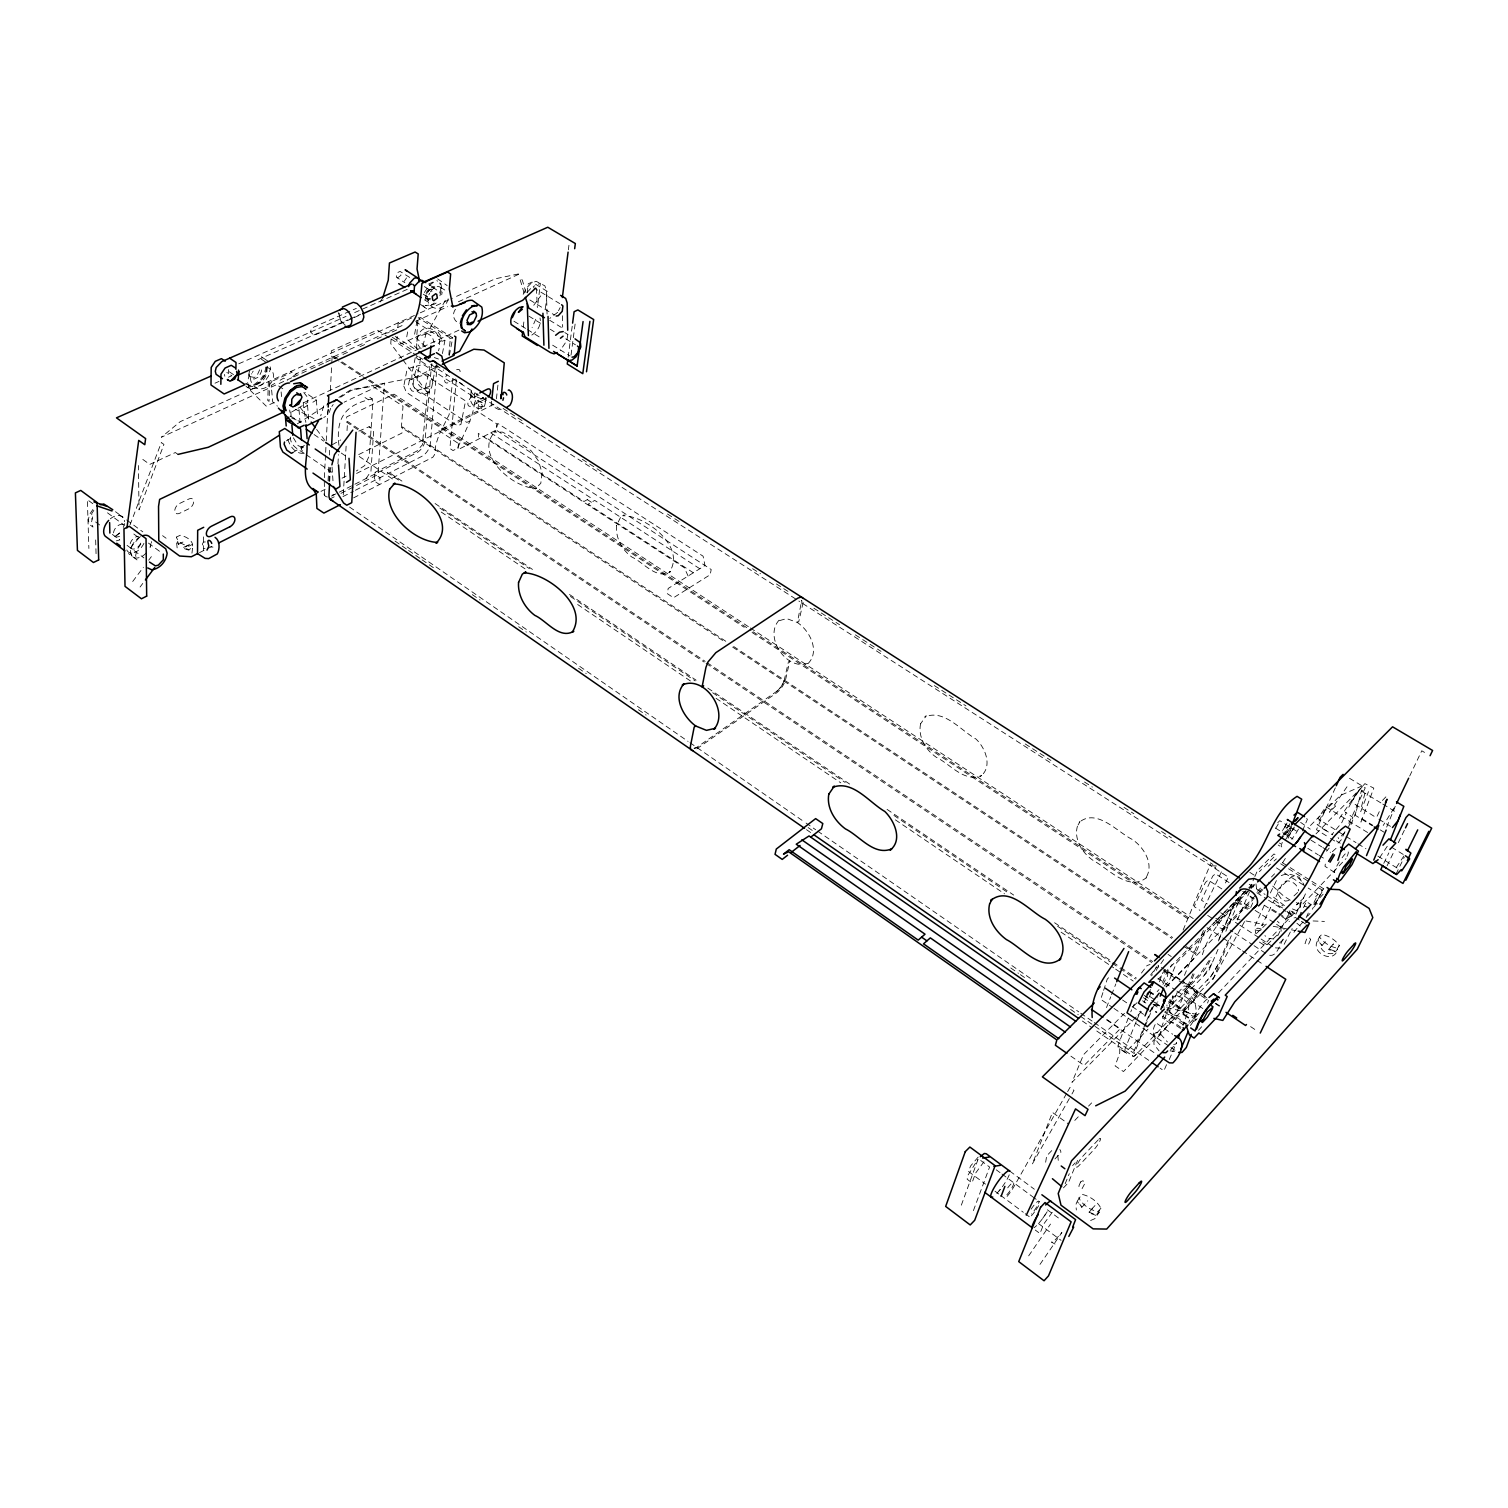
<?xml version="1.0" encoding="UTF-8"?>
<svg xmlns="http://www.w3.org/2000/svg" width="1508" height="1508" viewBox="0 0 1508 1508"><rect width="100%" height="100%" fill="white"/><g stroke="black" fill="none" stroke-linecap="round" stroke-linejoin="round"><path stroke-width="0.75" stroke-dasharray="5 3.75" d="M191.968 553.172L192.515 548.328L188.839 550.175L183.09 548.233L190.442 543.973L183.09 547.63L188.839 549.591L192.515 547.743L192.553 544.331A18.266 11.084 1 0 0 180.131 535.265L176.436 537.074L178.491 544.256L176.436 541.07L177.247 549.044M203.486 550.627L203.618 536.641M228.537 373.72L228.613 369.611M452.739 378.772L449.139 414.662L438.979 434.926L435.85 444.521L434.662 454.511L432.871 457.207L350.667 499.355M803.142 602.484L798.806 621.503L797.355 622.484L786.648 618.6L777.676 621.126L779.108 620.146C763.161 637.488 787.817 672.888 809.457 662.596L808.043 663.595C820.314 651.23 809.739 630.664 797.355 622.484L801.747 600.316M268.367 381.524L267.764 400.506L269.046 401.373L269.649 382.372L292.175 372.156L290.893 371.307M301.977 446.443L301.393 449.61L303.183 451.872M324.54 495.321L324.258 479.714M324.352 477.64L325.539 454.624M325.653 452.325L326.143 443.126M326.256 440.826L327.67 413.23A11.442 6.805 -56 0 1 329.064 407.989M328.103 409.196L327.783 415.511L323.73 417.433M330.365 390.289L331.685 364.71M331.817 362.391L332.175 355.417L340.035 360.582M328.065 480.863L328.933 464.407M329.423 455.001L329.668 450.289M329.064 481.297L329.913 465.199M329.687 481.297L330.422 467.499M337.943 463.917L338.471 454.662M338.98 445.407C335.53 417.961 345.332 404.502 372.363 398.923L369.14 396.793L372.005 398.772L372.815 402.938L369.309 455.736L364.672 465.633L356.359 470.967M343.277 494.831L346.218 444.389M347.029 430.628L347.556 421.467L705.179 661.371M340.921 493.38L377.999 474.53L384.389 383.107L344.088 402.221M391.062 339.47L390.761 343.692L401.693 358.263M397.169 336.491L396.849 341.091L401.109 343.843L428.253 331.289L445.972 299.112M397.848 327.255L398.187 322.655M416.868 334.625L418.055 319.847M1255.957 883.839L1256.937 891.68M436.321 363.164A11.084 6.334 -57.6 0 1 436.981 367.255L430.308 443.71A10.801 6.013 -56.3 0 1 421.825 456.34L355.304 490.307M448.818 354.983L450.364 338.094L418.206 317.736M456.358 379.696L449.893 448.479L453.041 450.553L457.603 448.215C465.199 430.346 478.394 409.78 473.908 389.611M471.156 391.401L470.835 394.606L473.06 398.3L470.779 395.153C468.875 401.147 473.154 407.594 479.186 408.63L484.52 406.029L485.67 401.373L482.73 402.843L477.489 401.166L483.427 397.678L477.546 400.6L482.786 402.297L485.727 400.826L486.066 397.622L483.126 399.092A15.853 8.935 7 0 1 471.156 391.401L474.096 389.931M415.209 357.641C413.607 368.065 407.744 381.675 416.642 390.647C419.846 394.361 426.161 395.416 429.591 391.439L428.31 388.103L423.503 388.668L424.54 388.687C410.044 384.351 421.825 366.727 420.129 355.813M491.646 401.203L491.193 405.595L498.564 409.516L502.183 409.497M496.434 398.809L498.092 383.466M523.276 326.953L524.049 320.148M527.159 292.929L528.196 283.843L532.004 282.09L547.461 291.478L544.991 311.892M537.998 303.297L540.373 283.24L533.191 286.577M568.365 249.857L568.95 245.314M568.158 357.207L572.606 323.108M571.042 355.04L575.415 321.713M1281.178 931.171L1280.311 924.121L1277.389 921.237M289.913 412.231L289.724 410.006M290.535 416.076L300.469 422.165M417.735 356.284L416.302 356.887L417.207 358.678L429.931 367.16L424.992 389.234L426.444 391.514L428.837 392.08M1188.643 1009.851L1188.643 1005.723L1189.058 1006.779L1186.344 1001.802L1181.725 997.523L1175.279 995.11L1172.357 997.146L1172.922 995.808L1167.362 1011.265L1166.721 1010.492M567.8 334.776L566.725 340.846L560.354 350.252M1189.605 1020.049L1188.832 1022.104M407.612 331.911L406.444 338.527L417.754 349.366M417.056 320.657L414.285 336.058L425.558 346.84M416.83 348.706C414.191 316.492 445.746 326.048 438.564 350.761M1057.805 1155.392L1058.446 1162.329M422.862 346.048L425.991 333.758L425.218 334.38L427.669 333.174L426.613 333.098L432.136 336.435L434.21 342.75M435.623 366.482L431.835 386.708L429.591 391.439M442.428 353.569L444.935 340.318L416.547 322.316M449.365 355.417L452.72 337.811L420.6 317.491L417.452 318.452M1361.498 806.61L1365.174 792.322L1361.535 790.117L1355.296 815.319L1372.261 825.743M92.685 516.867L91.422 522.654L92.987 527.084L89.82 524.709L88.256 520.279L89.519 514.511L93.251 508.931M694.114 748.307A10.537 4.222 -55.4 0 0 696.96 747.252L776.865 691.23A10.16 3.94 -56.4 0 0 784.254 680.165L788.401 661.937L789.834 660.956L785.687 679.166A11.762 4.562 -56.4 0 1 776.469 692.945L696.602 748.986A12.196 4.901 -55.4 0 1 692.945 750.55M150.97 543.483L150.084 547.329A13.138 8.143 -50.8 0 0 151.422 541.561M249.536 371.119L248.65 374.738L250.271 378.244L249.555 375.36M249.442 374.059L247.501 381.958L249.103 388.216M259.64 369.818L257.02 375.586L254.532 377.434L250.271 376.68L253.985 379.13L258.961 376.906L261.581 371.119L260.978 368.725M266.049 366.953L264.352 373.796L260.073 380.167L254.343 384.37L248.688 385.294L244.598 382.674M266.954 367.556L265.238 374.399L260.959 380.77L255.248 384.974L249.574 385.916L245.502 383.296M267.651 366.237L265.71 374.041L260.827 381.298L254.305 386.105L247.84 387.179L244.918 385.313M1325.287 864.084L1325.004 866.346L1334.655 872.416A12.29 1.979 -57 0 0 1336.163 871.944M323.768 405.878L320.714 415.812M439.657 293.042L440.883 288.707L440.053 283.372M439.921 295.757L441.769 289.253L440.939 283.919L436.792 280.62L437.678 281.167M329.347 412.438L330.535 408.329M1290.094 912.774L1288.661 914.131L1289.302 918.636L1286.531 918.429L1292.243 915.733L1284.514 909.173M1291.508 826.572L1290.32 830.663L1285.796 827.817L1290.32 825.385M535.755 319.244L532.098 327.519M1282.893 835.526L1290.678 822.482M1282.252 842.35L1281.084 846.045L1282.271 847.59L1278.2 845.027M1305.476 893.848L1294.109 918.033M1102.895 992.622L1100.746 999.333L1112.112 1007.137M1103.63 990.379L1107.23 979.182L1110.717 975.431M1149.398 996.976L1151.678 990.417M1221.423 871.888L1203.441 909.192M1159.445 981.859L1162.498 973.131L1165.627 969.701L1184.647 982.462M1155.147 1024.573C1150.943 1031.66 1154.713 1040.105 1160.293 1045.119M961.331 1205.175L978.296 1158.691L989.587 1167.041L972.358 1213.469M1187.022 1014.262L1182.932 1025.27L1184.817 1023.121M1190.378 1025.497C1200.349 1013.489 1196.711 995.582 1182.347 989.757M448.14 298.791C446.274 308.556 434.059 312.608 428.404 302.75A10.028 5.862 -59 0 1 429.101 294.192L429.686 293.174M130.084 524.784L161.337 442.56L163.957 444.426L139.019 509.93L138.434 465.538M1360.687 811.7L1368.472 791.643M1350.998 824.574L1356.088 811.662M1106.495 1007.589L1110.755 996.826M1111.603 994.677L1115.863 983.913M1291.772 913.867L1293.016 911.398M1128.286 1017.957L1117.899 1046.005L1118.333 1047.947L1127.494 1053.885L1119.728 1048.494L1119.747 1053.018L1115.109 1065.911L1123.498 1071.547L1179.445 1013.301M1130.774 1011.849L1131.622 1009.795M1175.995 1043.97L1176.56 1042.612M1065.157 1183.799L1069.285 1173.695M1145.778 996.958L1147.494 992.811M1136.184 1021.689L1125.722 1047.155A13.44 2.582 -56 0 0 1129.153 1048.607L1148.003 1029.153M1137.07 1019.578L1140.557 1011.095M1144.044 1002.594L1148.399 991.981M1146.759 997.448L1149.247 991.397M1150.415 989.493L1148.059 995.261L1154.581 999.691M1386.681 827.1L1395.56 805.574L1383.194 825.498M1183.12 930.097L1210.453 864.178M1145.76 1022.801L1133.432 1052.49A13.459 2.526 -56 0 0 1136.787 1053.904L1211.15 976.015L1217.559 965.327L1229.755 937.297M1146.645 1020.69L1149.284 1014.319M1150.17 1012.207L1152.809 1005.836M1162.498 982.519L1165.137 976.147A13.892 2.696 -56.3 0 1 1172.018 964.554M1144.327 1028.173L1134.261 1053.545L1080.237 1016.109M1145.194 1026.1L1152.979 1007.344M1090.623 1220.5L1094.865 1218.652L1099.313 1212.074L1096.241 1215.467L1088.682 1212.752L1095.072 1205.457L1088.927 1212.187L1096.486 1214.92L1100.934 1208.304A22.601 17.116 27.7 0 0 1081.839 1194.336L1077.391 1200.934L1081.839 1206.984L1077.164 1201.48L1075.826 1204.666L1076.354 1210.019M1163.856 1014.677L1162.461 1018.032L1169.982 1023.159L1172.828 1016.467L1165.269 1011.321M1177.183 992.471L1169.039 1011.717L1208.888 970.53L1218.389 948.57M1184.44 975.374L1203.441 930.474M1205.344 930.304L1195.316 953.98L1183.554 946.176M1192.979 973.697L1178.295 1008.136L1177.767 1010.002L1181.367 1012.452M1194.11 974.093L1186.683 992.66L1182.14 989.606L1183.233 990.304L1186.099 988.023L1200.764 972.905L1211.094 957.373M1202.385 954.696C1208.681 934.451 1221.423 917.128 1238.087 904.197L1233.45 901.181L1234.43 902.123L1233.318 905.837L1218.502 940.2M1218.464 940.954L1236.126 899.956M1166.551 1064.686L1163.893 1070.812L1160.029 1068.135M1169.265 1059.54L1176.504 1042.782M1225.853 931.303L1241.725 894.64M1249.529 888.834L1253.959 878.636M1254.845 876.6L1257.502 870.493L1273.977 853.943L1275.825 855.13L1259.369 871.681M1237.276 920.031L1249.472 892.02M1244.552 921.558L1214.166 977.165L1181.028 1011.661M1250.716 907.514L1253.355 901.501M1335.334 787.855L1316.465 829.664L1328.265 836.997M1303.515 907.703L1306.324 901.614L1310.904 904.536M382.787 297.604L378.96 304.22M1344.966 831.662L1341.102 840.013L1338.105 843.104L1330.245 838.222M1348.831 823.311L1365.249 787.817L1346.776 776.62M1306.192 917.561L1308.699 912.133M1314.448 906.855L1322.233 890.078L1312.299 883.782M1319.5 936.883L1317.992 940.049L1322.045 945.403L1317.747 940.577C1309.924 952.302 1334.222 964.875 1337.558 949.267L1335.221 951.85L1328.548 949.569L1333.468 943.914L1328.812 949.041L1335.485 951.303L1339.33 945.573A19.924 12.856 25.6 0 0 1321.837 934.338L1319.5 936.883A19.774 12.648 25.5 0 0 1337.012 948.136L1339.33 945.573M1377.143 816.186L1379.99 810.154M1180.557 1028.456L1162.555 1016.204L1164.157 1016.957L1166.08 1014.827L1160.613 1030.002L1160.104 1035.167L1157.032 1036.637L1154.129 1035.902M1409.678 776.073L1421.761 750.777L1426.756 753.736M1153.752 1034.865L1155.637 1032.735L1159.086 1032.32L1167.418 1041.971M1184.006 1010.134L1190.623 999.05L1198.087 992.057M1348.793 807.195L1356.389 793.51L1364.872 783.632L1373.807 788.137L1360.932 822.067L1361.724 818.505L1372.864 825.347M1383.779 863.349L1388.83 852.925M1387.04 865.856L1394.221 851.096M1398.331 842.652L1404.476 830.003M1264.27 905.46L1254.807 926.251L1255.712 933.527M1270.377 892.962L1276.484 880.465M1395.974 874.15L1404.268 857.279M1277.766 935.733L1289.151 912.868M1283.157 939.069C1279.953 944.065 1276.597 959.088 1267.568 954.545M1284.156 944.31L1292.13 928.419M1313.977 902.425L1318.067 894.338L1308.152 888.042M1311.922 881.388L1323.779 888.891L1312.299 909.267M1132.81 1007.118L1134.299 1004.158M1156.41 966.892L1151.622 975.865M1156.259 970.398L1159.464 964.14M523.182 294.343L526.499 287.953L531.25 283.184L536.132 281.299L544.859 285.841L546.386 290.29L547.102 315.342M558.507 310.761L560.165 307.594M1287.003 823.01L1282.271 830.946M1285.005 833.773L1289.51 826.252M1289.811 828.326L1291.414 825.272M1212.884 979.616L1231.301 935.752M1292.582 830.06L1294.184 827.006M1302.384 830.965L1307.361 819.409L1306.267 817.751M1348.548 826.723L1352.865 817.43L1345.456 812.115L1346.097 813.283L1341.818 822.576L1331.998 834.471M1211.848 963.669L1203.742 975.827M252.401 372.476L253.137 371.138M1403.929 855.979L1395.711 868.325M1066.495 1093.639L1013.659 1187.116A14.646 2.884 -55 0 1 1005.063 1198.709M1067.645 1091.603L1069.945 1087.532L1073.979 1090.397L1070.51 1096.542M455.454 309.272C451.156 315.134 454.304 322.674 461.58 324.201M1069.342 1098.578L1032.32 1164.006L1052.452 1112.433L1068.437 1123.912M1387.247 846.29L1379.311 858.127M1282.686 862.689L1286.418 856.732M1162.951 984.29L1167.475 976.147L1168.078 971.944M1339.33 861.86L1338.539 863.066A12.29 1.979 -57 0 0 1334.561 871.605L1334.655 872.416M1141.443 973.056L1147.06 965.535L1150.039 964.479M1150.604 975.016L1156.749 966.986M1282.95 829.871L1287.417 823.179M1287.078 832.454L1291.527 825.762M1287.398 835.017L1292.224 827.779M1293.506 828.589L1285.193 839.994M1042.744 1218.294L1047.381 1211.358A16.324 2.959 -55.2 0 1 1033.96 1227.738M424.351 292.533L428.969 285.653L434.851 281.28L425.199 285.559M527.253 292.269L531.306 287.858M93.835 510.383L91.743 513.493L91.913 519.223M140.753 544.124L136.964 549.779L135.626 555.585L137.096 559.977L128.463 553.549M404.295 281.204L406.519 277.906M1028.663 1255.844L1050.51 1224.062M1339.387 818.335L1356.917 792.85M1040.011 1264.383L1061.896 1232.507L1053.168 1242.045L1051.396 1242.064L1058.182 1245.796M1346.983 786.799L1329.472 812.228L1335.56 806.045L1331.244 803.387L1325.136 809.551L1317.144 824.574L1332.601 834.81M331.854 406.425L333.193 404.521M1283.27 939.71L1277.578 944.649M533.738 305.257L540.788 295.832M132.704 581.485L143.373 567.291M148.708 560.184L151.365 556.64M140.074 587.027L142.751 583.464M1332.375 851.7L1338.557 845.969M1052.264 1212.3L1043.856 1223.874L1039.936 1233.525L1035.261 1230.038M1326.569 851.247L1329.189 848.08M1344.778 832.397L1338.746 838.655L1338.086 837.562M1170.604 1049.907L1173.544 1046.345M1287.7 831.492L1284.213 834.98M1290.471 833.227L1286.984 836.714M1277.71 822.727L1279.783 820.672L1299.331 832.868M983.932 1161.782L975.582 1173.13L972.019 1182.856L967.156 1179.218L967.702 1175.599L977.806 1159.633M301.525 448.291L303.673 446.971M1198.521 1030.322L1201.612 1026.778M1182.555 1012.773L1196.391 997.165L1194.449 990.549L1191.188 987.551L1184.214 985.93L1168.493 1003.254M1157.145 991.661L1159.011 989.587M1100.934 1208.304L1097.862 1211.678A22.431 16.795 27.6 0 1 1078.748 1197.691M1081.613 1207.55L1087.758 1200.839M1322.045 945.403L1326.738 940.295M1063.498 1187.852L1068.531 1182.46L1077.655 1160.217L1072.603 1165.609M1303.025 922.01L1296.786 928.645A6.805 1.093 -56.7 0 0 1292.94 933.923M1307.474 916.204L1310.037 913.471M1313.694 904.216L1323.157 894.187M1054.959 1158.955L1060.03 1153.601A3.808 2.319 45 0 0 1059.879 1149.567M1189.605 1023.253L1200.896 1011.378M1218.634 992.698L1346.022 858.599M420.468 359.187L418.545 359.809M1185.118 1009.87L1202.46 991.793M1051.755 1150.604L1046.665 1155.92L1045.308 1164.421M1074.789 1120.425L1079.389 1115.637M1088.55 1106.099L1091.622 1102.914M1382.421 800.465L1386.644 796.073M1166.853 1009.7L1200.01 975.487A12.893 2.375 -56.4 0 0 1210.076 960.37M1151.433 1008.456L1157.842 1001.896M1149.322 1011.472L1156.542 1004.083L1160.067 1006.477M1136.259 1016.901L1071.962 1082.386L1083.555 1054.658L1124.949 1012.848M1137.918 1015.223L1142.857 1010.19M1165.948 986.684L1256.635 894.338M1258.294 892.661L1263.233 887.628M1315.994 833.886L1363.816 785.197L1340.16 795.527L1308.699 827.289M1166.231 987.061L1193.582 959.201L1196.164 953.113L1184.402 945.327M1249.416 890.191L1217.05 922.934L1217.861 927.005L1223.817 929.418L1253.223 899.447M1259.369 893.188L1263.044 889.437M1238.2 917.92L1236.937 919.201L1243.742 920.54M557.677 312.344L549.76 318.433M1164.195 986.062L1168.851 981.331L1176.636 962.726L1249.058 889.513M1257.389 891.285L1260.518 888.099M1271.47 876.977L1274.599 873.792M1223.817 929.418L1225.043 928.174M1251.056 888.532L1255.957 883.556M1211.772 925.007L1240.556 895.941M1242.158 894.338L1245.344 891.096M1158.05 979.427L1214.336 922.576M1215.995 920.917L1227.587 909.211M1229.246 907.533L1240.82 895.827M1242.479 894.169L1254.072 882.463M1133.62 1006.1L1136.938 1002.745M1250.697 887.854L1255.636 882.859M1284.703 834.659L1291.338 828.024M1225.42 882.972L1228.398 877.128L798.882 601.051M1256.334 933.584L1266.946 923.499M1315.73 896.544L1318.067 894.338M1321.479 891.077L1323.779 888.891M1277.238 934.998L1267.285 944.479L1263.836 944.969L1257.22 940.653M1293.977 895.903L1298.954 891.247M1268.134 866.289L1270.509 864.159M1274.015 861.011L1276.39 858.9M302.354 447.329L298.132 445.671L293.155 437.414M1136.787 1053.904L1133.809 1056.354L1132.565 1055.845L1093.979 1029.078M978.164 1157.107L970.53 1166.061L968.551 1171.527L985.553 1184.176M366.142 478.507L370.949 471.325L373.626 431.684L371.647 428.442M531.815 335.059C537.395 331.553 541.617 324.691 540.015 317.981M332.25 444.747L340.676 439.959M139.151 537.734L131.893 546.009L130.555 551.815L132.044 556.207M434.229 302.976L430.836 305.54L425.086 305.653L429.95 304.974M292.778 376.548L297.114 373.324M1275.749 828.25L1280.122 820.88M290.12 416.51L291.119 415.812L290.554 409.252M297.264 423.861L327.029 404.917M338.923 397.358L350.817 389.78L414.926 377.396L438.074 366.331M340.601 397.245L351.571 390.27L372.551 386.199L403.013 406.255L401.392 427.386L724.839 641.918M292.872 452.57L304.428 445.444M286.426 440.864L292.232 437.301M296.058 409.46L288.631 413.776M298.019 408.272L307.802 402.353L307.406 397.113L303.165 391.778M303.975 407.612L307.557 405.445L303.711 402.843M312.853 402.24L316.397 400.091L304.861 392.344M1175.58 1044.083L1173.676 1044.441M274.814 383.39L271.214 385.501L272.722 401.882L277.415 406.142M280.111 380.242L283.674 378.131L287.519 380.713M1261.178 929.852L1258.407 930.832L1254.769 929.833L1257.861 928.117L1261.499 929.135L1262.234 924.536L1261.894 925.441L1270.697 907.514L1269.755 907.628L1277.201 912.415M342.957 496.603L353.249 491.344M331.496 496.094L416.604 452.871A10.782 6.032 -56.3 0 0 425.086 440.242L431.608 363.805L436.981 367.255M329.743 499.073L334.738 496.528L331.647 496.943M342.052 478.168L346.143 476.113M199.508 552.625L214.306 545.161M320.997 491.382L325.181 489.271M356.567 473.455L495.962 403.183M192.553 544.331L188.858 546.179A18.096 10.933 1.4 0 1 176.436 537.074M486.198 398.546L471.42 405.935A5.655 3.11 -57.5 0 1 467.876 403.277A5.655 3.11 -57.5 0 1 472.343 396.623L477.904 393.871M178.491 544.256L185.842 540.599M473.116 397.754L478.997 394.832M429.177 392.174L427.631 392.909L422.315 444.898L416.755 451.156L374.87 472.4L377.999 474.53M358.81 431.099L369.102 426.745L373.192 429.46M438.168 343.654L441.373 340.224L441.279 337.019L437.848 331.685L435.435 330.987L419.771 335.945L417.716 336.963L416.698 342.636L420.129 347.99L422.56 348.687M455.755 378.998L448.253 382.655A5.598 3.167 -57.7 0 1 444.709 381.072A5.598 3.167 -57.7 0 1 447.047 374.945M303.862 402.598L458.922 330.12M274.305 402.447L266.237 406.161L245.993 386.123M484.125 406.199L480.298 406.802L477.376 404.917L475.171 400.431M291.666 377.811L161.299 437.263L180.225 421.656L418.112 313.777M293.815 376.849L308.763 370.026M310.912 369.045L323.73 363.202M325.86 362.222L340.827 355.398M342.957 354.437L349.366 351.515M360.054 346.633L366.463 343.711M377.151 338.848L381.43 336.887M392.118 332.024L398.527 329.102M415.624 321.298L447.669 306.689M458.357 301.807L520.335 273.551L495.284 278.791L454.549 297.264M411.703 317.905L399.45 323.466L402.485 325.389L295.248 374.21M420.261 312.816L452.419 298.226M215.003 383.183L218.999 381.411M228.424 377.207L231.836 375.699L226.803 372.476M238.792 363.786L346.067 316.378M354.663 312.59L408.31 288.876M257.887 359.771L347.783 319.903M349.931 318.942L360.619 314.211M352.231 318.433L314.003 335.398L310.459 331.854L311.628 328.084L356.322 308.386M354.361 317.491L360.732 314.663M1280.386 948.174L1274.58 947.797M470.176 421.09L466.726 422.353L414.549 388.008L413.192 382.919L416.51 366.105L423.333 364.446L474.869 397.622M441.769 341.336L444.935 340.318M449.591 338.81L452.72 337.811M1281.253 875.639C1290.301 871.266 1301.234 877.505 1304.59 886.384M1216.447 865.988L1211.433 865.762L1215.976 868.683L1215.014 867.119M332.156 495.114L334.437 494.605M1332.94 953.339C1327.266 955.073 1320.933 950.624 1319.877 944.932M1314.222 904.423L1317.558 903.82M303.334 453.305C294.512 454.078 288.405 444.106 287.104 436.377M1289.02 900.54L1285.495 901.087L1281.725 899.711L1277.333 893.056L1277.86 889.569L1291.847 876.506L1295.372 875.922L1299.123 877.26L1303.496 883.876M385.275 333.193L389.196 332.608M430.496 298.32L428.385 298.603L430.27 299.79M397.358 277.981L400.958 275.342L400.317 271.572M1179.181 1016.298L1172.206 1014.601L1167.022 1008.06L1166.947 1004.969M1273.751 939.013L1269.133 938.447L1264.873 935.676M1313.072 920.954L1324.458 921.407M205.371 541.956C201.469 540.806 201.224 549.308 205.05 548.724M210.781 546.895L212.986 547.121M1174.506 1051.51L1170.133 1050.831M1246.004 920.973L1264.138 924.498M1273.223 926.27L1289.095 929.362M1291.357 929.795L1295.881 930.681M1153.337 1004.573L1164.534 1007.137M1166.777 1007.646L1198.163 1014.809M434.342 357.566L438.451 359.017M1247.606 909.23L1243.572 907.628L1238.577 902.877L1236.824 898.975M1296.258 902.632L1310.282 908.438M1292.469 908.928L1302.535 913.094M314.079 418.602L295.625 409.347M291.609 417.904L301.355 422.24M1184.854 1023.121L1186.325 1023.819L1166.626 1010.417M119.189 515.378L123.072 517.301L114.514 510.986M1290.226 900.163L1283.308 895.733L1268.492 882.199M1186.004 1011.51L1196.089 1016.543M1284.42 905.592L1270.867 895.092M1184.383 1023.235L1169.077 1014.262M1266.965 944.687L1260.16 940.257M462.541 384.314L459.224 382.353L462.466 384.427M533.38 287.576L559.713 303.579M1380.876 802.897L1359.537 789.928L1351.488 802.03L1376.974 818.09M1382.817 804.084L1396.389 812.341M529.874 299.979L554.265 314.908M1378.915 819.259L1390.508 826.365M549.685 320.262L561.315 327.387M1380.272 829.89L1383.986 832.171M564.803 332.571L568.007 334.531M528.893 316.133L540.543 323.296M550.25 329.272L554.133 331.666M565.783 338.848L575.49 344.823M1367.605 832.51L1325.796 806.761L1317.898 818.618L1336.163 830.324M1391.507 847.213L1403.458 854.565M1322.158 828.363L1326.757 831.191M513.908 321.204L525.519 328.405M527.461 329.592L541.014 337.999M552.644 345.181L570.062 355.982M1338.143 831.549L1344.099 835.244M1346.097 836.469L1356.012 842.614M1358.011 843.839L1365.946 848.759M1377.86 856.129L1397.709 868.419M437.622 278.848L447.16 285.596M1336.371 840.861L1340.216 843.255M440.543 287.368L447.009 291.402M1300.612 822.369L1310.245 829.155M429.214 284.767L434.398 287.99L428.819 290.478L426.557 293.834L425.539 297.472L426.029 300.45L427.876 301.958L424.427 299.79M409.742 277.453L400.091 271.44L397.509 272.552L396.265 277.133L404.879 282.693M424.37 286.595L431.967 291.346M1311.055 840.201L1321.705 846.855M1322.761 847.515L1330.584 852.397M423.277 294.211L429.855 298.339M1275.41 828.024L1292.959 839.032M1307.794 848.325L1318.312 854.904M1319.142 855.432L1326.116 859.786M427.857 299.734L428.743 300.281L426.123 298.32L425.671 295.511L426.632 292.062L428.743 288.914L434.002 286.577L434.888 287.123L429.629 289.461L427.518 292.627L427.009 298.867M1279.406 843.01L1280.707 843.839M1282.309 862.651L1288.228 866.403M1290.207 867.647L1309.962 880.144M1280.688 863.764L1286.588 867.515M1288.567 868.759L1310.32 882.538M1276.465 867.929L1282.403 871.699M1284.382 872.962L1306.173 886.779M1249.887 872.416L1255.73 876.167M395.153 336.416L416.943 350.403M1249.208 884.272L1265.061 894.451M1267.04 895.714L1282.893 905.893M1290.829 910.983L1296.767 914.791M1282.629 907.986L1273.129 902.576L1282.026 884.423L1286.135 880.955C1292.092 880.22 1297.822 885.083 1298.671 890.908M392.25 337.264L412.042 349.988M435.812 365.238L443.729 370.327M503.125 408.479L522.918 421.184M582.333 459.337L602.126 472.042M667.46 514.002L681.333 522.899M752.605 568.686L760.522 573.756M776.375 583.935L790.23 592.832M813.868 608.233L839.541 624.708M855.356 634.868L881.03 651.362M934.357 685.612L965.968 705.895M1025.233 743.953L1050.906 760.447M1084.497 782.011L1092.395 787.082M1123.988 807.383L1133.865 813.736M1161.518 831.492L1171.396 837.826M1203.007 858.127L1212.884 864.48M1256.861 892.717L1266.532 898.919M1268.473 900.163L1285.872 911.341M1287.794 912.585L1299.406 920.031M1301.329 921.275L1307.134 924.988M389.139 337.698L377.264 330.063L331.345 350.836L331.081 355.907L338.961 361.072M391.119 338.961L416.849 355.511M418.828 356.774L422.787 359.319M430.704 364.408L796.903 599.769M1279.067 913.622L1286.531 918.429M1229.058 882.557L1215.41 873.773L1212.715 876.129L1201.461 900.201L1207.229 903.952M1242.705 891.341L1254.392 898.881M1264.138 905.158L1279.726 915.186M1281.687 916.449L1289.472 921.463M1221.857 888.928L1208.153 880.069L1205.439 882.444L1194.185 906.591L1199.972 910.38M1237.503 899.032L1253.148 909.135M1255.108 910.398L1274.675 923.047M1276.616 924.31L1284.119 929.55M490.76 432.834L590.627 497.753L584.011 501.485L484.03 436.302M699.806 568.742L594.717 500.411L588.101 504.162L693.341 572.776M587.328 499.619L591.419 502.296M1220.707 912.717L1238.011 924.008M1239.934 925.252L1259.18 937.788M1261.103 939.032L1272.658 946.553M1215.825 918.259L1220.5 921.313M1207.701 915.413L1213.488 919.201M1215.429 920.464L1232.809 931.831M1234.732 933.094L1252.111 944.442M1254.034 945.704L1265.627 953.282M748.345 626.649L394.003 394.154L346.746 416.868L346.444 422.014L704.142 662.087M750.324 627.95L1193.243 918.579M1207.022 927.627L1220.801 936.656M1222.781 937.957L1240.481 949.588M1242.46 950.869L1264.119 965.082M342.014 361.882L361.675 374.795M369.535 379.959L751.097 630.495M753.058 631.777L1189.68 918.485L1188.794 919.371L752.077 632.474M340.921 362.372L366.501 379.168M368.461 380.468L744.198 627.309M365.011 397.547L368.235 399.677M725.8 641.277L402.41 426.877L401.939 433.06L357.377 455.228L394.417 480.317M733.642 646.48L1172.64 937.524M732.681 647.12L1171.791 938.372M1168.04 954.394L1171.245 956.524M265.615 362.052L260.677 358.753M369.102 426.745L370.648 427.763M268.971 361.863L261.525 356.868L264.371 358.772M1186.551 983.725L1205.571 996.486M1215.863 1003.31L1219.727 1005.911M1250.603 1026.609L1256.39 1030.492M266.426 367.047C285.201 373.796 261.77 401.053 251.553 382.485A10.707 6.729 -55.6 0 1 251.779 373.588M707.12 662.691L1152.678 961.576M1161.386 967.439L1180.029 979.936M1181.989 981.256L1206.607 997.768M1215.203 1003.536L1219.124 1006.156M706.102 663.407L1151.754 962.519M1163.479 970.398L1177.164 979.578M1179.124 980.879L1208.436 1000.558M278.66 385.973L284.447 389.875M1157.861 978.24L1175.015 989.795M1176.919 991.076L1207.399 1011.623M401.939 481.109L388.291 471.891L387.254 472.419L398.941 480.336M435.058 503.521L532.475 569.44M569.477 594.491L696.112 680.183M707.799 688.082L850.022 784.33M887.043 809.381L1013.678 895.073M1054.582 922.745L1111.094 960.973M1113.036 962.293L1118.879 966.251M1120.821 967.57L1136.41 978.126M1169.529 1000.52L1196.805 1018.993M439.865 508.045L529.496 568.723M570.42 596.433L695.131 680.862M712.681 692.737L845.177 782.445M893.905 815.413L1008.871 893.264M1057.579 926.232L1110.208 961.859M1112.15 963.178L1117.994 967.137M1119.935 968.456L1135.524 979.012M1168.662 1001.425L1180.349 1009.342M1192.036 1017.259L1195.938 1019.898M1150.076 991.699L1153.413 993.96M1149.435 991.585L1157.654 997.146M441.203 512.041L525.029 568.836M577.658 604.519L690.702 681.145M716.055 698.317L840.804 782.859M895.394 819.862L1004.535 893.829M1061.066 932.151L1113.696 967.816M1115.656 969.135L1121.5 973.112M1123.441 974.432L1133.205 981.029M1148.794 991.604L1152.696 994.243M229.386 371.835L235.757 376.133M1144.214 995.374L1149.718 999.125M1151.546 1000.37L1158.898 1005.346M250.837 389.328L247.746 387.236L250.667 389.102L257.133 388.027L263.655 383.202L268.537 375.944L270.479 368.141L269.48 363.956M1143.422 997.674L1151.132 1002.895M1153.055 1004.215L1162.668 1010.756M1164.591 1012.056L1183.837 1025.138M314.041 434.53L323.749 441.128M341.242 453.022L347.066 456.981M1142.593 1000.784L1145.873 1003.027M1122.555 1000.011L1130.284 1005.27M1132.206 1006.59L1145.703 1015.827M1157.277 1023.725L1172.696 1034.262M1113.997 1008.437L1168.945 1046.156M1170.849 1047.457L1176.523 1051.359M304.239 453.324C298.188 449.478 289.423 445.294 290.61 436.604M306.162 454.643L334.946 474.417M1107.004 1019.596L1120.255 1028.72L1084.12 1065.44L1068.795 1054.676M1106.608 1019.898L1155.976 1053.96M349.573 507.065L688.063 741.389M690.004 742.728L804.122 821.747M806.064 823.085L815.734 829.777M817.656 831.115L1078.785 1011.887M1080.727 1013.225L1092.339 1021.255M1094.261 1022.594L1150.359 1061.425M395.058 541.108L406.651 549.138M408.574 550.477L420.166 558.507M422.089 559.845L433.682 567.875M472.306 594.642L480.034 599.995M518.658 626.744L526.386 632.097M578.525 668.232L586.254 673.586M638.393 709.721L646.121 715.075M808.137 827.572L813.924 831.568M1010.756 967.966L1018.484 973.32M1020.407 974.658L1026.194 978.673M1070.586 1009.418L1078.295 1014.771M806.478 829.645L812.265 833.66M1082.405 1021.048L1092.056 1027.74M178.001 454.398L175.362 452.532L149.763 464.407L140.225 457.565M162.581 535.66L166.087 538.243M126.653 519.94L142.808 531.853M1009.889 1171.188L1034.356 1189.228M107.502 512.833L124.24 525.199M148.425 543.069L161.45 552.701M996.26 1169.831L1000.049 1172.621M1001.934 1174.016L1031.736 1196.051M1032.169 1196.372L1039.709 1201.951M92.836 503.71L87.351 499.657L88.878 548.478M133.816 534.02L139.433 538.186M1047.344 1209.774L1058.993 1218.389M95.626 521.975L101.206 526.122M112.365 534.416L119.811 539.977M127.068 545.368L143.939 557.922M994.997 1191.188L998.767 1194.016M1000.652 1195.41L1023.31 1212.281M1025.214 1213.676L1030.869 1217.899M1038.428 1223.516L1061.085 1240.368M1180.255 1008.4L1168.606 998.466M420.487 304.371L427.028 309.159L423.258 306.105L422.598 302.052M436.811 290.064L433.475 287.689L435.284 291.214M1296.88 923.216L1300.292 926.063M1155.957 1002.745L1159.237 1005.61M1180.915 1027.287L1174.053 1022.612L1170.905 1022.631L1169.134 1024.366L1153.922 1041.519L1153.997 1044.497L1159.086 1050.906M1250.17 896.581L1252.375 898.674M403.051 360.092L427.65 392.891M300.262 407.462L309.819 420.28M316.623 429.422L324.823 440.411M341.43 322.655L338.207 312.552M688.1 576.037L684.349 567.781L478.281 433.38L478.583 439.092M1289.227 910.87L1291.338 916.525M303.202 402.73L305.841 422.353M1160.293 1032.961L1160.651 1034.017M525.972 292.514L522.296 279.96L519.789 278.452L524.124 293.155M1300.631 907.269L1300.424 900.841L1296.56 904.894L1302.686 898.975A3.318 2.375 41.2 0 0 1302.761 895.205M224.372 374.418L224.843 376.189M281.129 391.929L281.544 396.604M298.999 409.497L300.054 422.598M307.557 405.445L308.65 419.469M316.397 400.091L317.604 416.434M332.043 467.046L333.079 482.145M536.414 288.386L537.357 307.557M95.664 539.939L96.06 553.888M562.427 315.738L562.673 327.142M1217.559 965.327A12.912 2.337 -56.4 0 1 1207.474 980.464M801.634 600.448A9.387 3.732 -57.2 0 1 801.691 603.464M784.254 680.165A10.801 4.185 -56.4 0 1 776.865 691.23M696.96 747.252A11.197 4.486 -55.4 0 1 694.208 748.156M1250.641 885.196A13.327 2.488 -56.8 0 1 1251.546 886.157M1160.896 963.687A13.874 2.752 -56.3 0 1 1163.987 959.182M327.424 497.018A11.159 6.447 -54.7 0 1 323.654 491.438M456.622 369.724A5.58 3.129 -57.8 0 1 460.147 372.457M1007.721 1187.852A9.086 1.791 -55 0 1 1013.753 1183.554A9.086 1.791 -55 0 1 1006.326 1195.392M1038.692 1205.646A14.741 2.733 -55.1 0 1 1035.619 1210.396M1034.526 1211.923A14.741 2.733 -55.1 0 1 1030.077 1217.314M1031.133 1209.19A9.123 1.697 -55.1 0 1 1038.955 1201.556A9.123 1.697 -55.1 0 1 1031.397 1214.015M1009.229 1174.826A16.173 3.261 -55 0 1 1001.614 1187.757L996.694 1193.657A16.173 3.261 -55 0 0 1000.388 1189.378M1249.321 908.419A11.48 8.124 42.6 0 1 1237.578 897.26M430.402 291.911A10.028 5.862 -59 0 1 439.167 286.671A10.028 5.862 -59 0 1 441.693 294.776M436.132 303.051A10.028 5.862 -59 0 1 429.384 303.994M266.03 367.198A10.707 6.729 -55.6 0 1 263.58 379.62A10.707 6.729 -55.6 0 1 252.816 383.729M119.566 539.807A11.819 7.446 -50.6 0 1 116.323 540.825M119.509 536.32A7.333 4.618 -50.6 0 1 113.628 534.379A7.333 4.618 -50.6 0 1 117.266 526.198A7.333 4.618 -50.6 0 1 124.391 525.312M143.92 543.351A11.875 7.389 -50.8 0 1 133.383 552.814A11.875 7.389 -50.8 0 1 126.257 547.366M140.81 543.106A7.351 4.581 -50.8 0 1 132.855 549.101A7.351 4.581 -50.8 0 1 130.612 542.333A7.351 4.581 -50.8 0 1 138.585 536.339M146.333 552.908A13.138 8.143 -50.8 0 1 130.951 554.228A13.138 8.143 -50.8 0 1 140.904 536.433M110.329 518.846A13.044 8.256 -50.6 0 1 124.561 521.73M124.429 523.559A13.044 8.256 -50.6 0 1 123.26 527.48M345.106 324.936A9.293 5.391 64.5 0 1 339.243 313.23M1298.426 829.136A12.177 2.243 -57.1 0 1 1291.715 839.202M1288.115 838.26A12.177 2.243 -57.1 0 1 1290.773 833.189L1292.488 830.493A12.177 2.243 -57.1 0 1 1294.279 827.949M1158.031 965.195A13.195 2.639 -56.2 0 1 1158.163 967.382M1342.082 857.769A12.29 1.979 -57 0 1 1347.7 851.85A12.29 1.979 -57 0 1 1347.059 856.299M1208.304 1001.029A13.346 2.356 -56.3 0 1 1207.531 1003.046M1197.126 1018.711A13.346 2.356 -56.3 0 1 1193.525 1021.142L1193.243 1020.464A13.346 2.356 -56.3 0 1 1197.032 1011.736L1198.879 1008.814A13.346 2.356 -56.3 0 1 1207.531 998.975M542.107 473.06L540.806 483.257L535.095 489.026L536.603 488.196C514.379 489.44 472.607 453.983 495.453 431.345L493.908 432.136L502.371 432.099L507.027 434.379L531.193 450.779L538.582 461.146L542.107 473.06M403.786 386.086L406.387 392.344L457.452 425.727L460.92 424.464L465.557 400.902L412.683 367.066L407.085 369.215L403.786 386.086M616.602 525.406C615.339 537.772 622.05 550.062 632.003 557.131C643.52 562.201 656.564 580.373 670.57 571.607L669.1 572.512C687.101 546.914 645.047 515.152 622.747 515.793L624.237 514.925L620.636 517.131L616.602 525.406M374.757 474.134L374.286 480.995L379.526 484.558L380.016 477.697L374.757 474.134M458.507 443.541L457.904 449.742L496.132 430.063L497.734 423.409L703.086 556.188L704.99 565.519L668.195 588.44L667.271 593.624L673.51 597.752L710.211 574.699L711.192 569.534L496.132 430.063L496.811 423.899L477.225 411.232L438.809 430.572L458.507 443.541M478.583 404.483C475.699 418.64 488.121 401.976 478.583 404.483M920.596 723.802C917.769 736.884 925.78 749.985 936.279 757.28C950.097 763.877 964.46 783.086 981.67 775.451L980.313 776.563C992.98 767.006 985.591 748.006 975.94 738.995C960.653 730.419 944.234 708.911 924.856 716.865L926.251 715.791L920.596 723.802M1077.428 826.158C1073.677 839.579 1082.461 853.113 1093.206 860.503C1108.06 868.156 1128.493 892.246 1146.514 877.581L1145.213 878.806C1155.053 865.309 1144.214 847.251 1132.056 839.334C1117.221 831.964 1096.354 807.383 1078.672 822.765L1080.011 821.596L1077.428 826.158M1310.659 939.578L1308.454 944.46L1305.023 943.669L1306.946 937.995L1309.623 938.089L1310.659 939.578M1080.576 1181.97L1078.785 1186.287L1082.065 1188.662L1085.081 1183.026L1082.951 1180.67L1080.576 1181.97M409.422 379.997L408.423 385.539L411.816 390.836L414.21 391.571L429.705 386.293L432.834 382.975L431.476 376.736L426.971 373.833L409.422 379.997M1098.088 1139.991L1082.914 1156.108A7.728 1.395 -55.4 0 0 1076.882 1165.175A7.728 1.395 -55.4 0 0 1079.049 1165.514L1094.186 1149.379A7.653 1.376 -55.5 0 0 1100.143 1140.406A7.653 1.376 -55.5 0 0 1098.088 1139.991M119.528 533.021L114.363 536.886A13.044 8.256 -50.6 0 0 119.528 533.021M188.839 508.799L179.641 513.286A6.239 3.864 -52.1 0 1 174.758 510.741A6.239 3.864 -52.1 0 1 179.659 503.446L188.896 498.997A6.202 3.827 -52.3 0 1 193.721 501.542A6.202 3.827 -52.3 0 1 188.839 508.799"/><path stroke-width="1.5" d="M220.847 384.295L220.997 374.097L225.107 368.009L231.252 365.294L235.097 367.782M235.889 369.309L236.021 362.467L229.631 358.169M238.302 380.355L238.528 370.101M328.216 407.103L328.763 396.585L327.462 395.718L434.247 345.634M329.573 483.597L328.951 495.095A11.178 6.428 -54.7 0 0 332.702 500.675M331.534 446.802L333.117 416.905A11.461 6.786 -56 0 1 342.184 403.39L336.718 399.752L327.481 404.125M331.892 464.898L334.437 454.681L352.778 430.119M356.058 432.325L351.741 502.673L346.783 505.218L343.579 502.993L333.381 486.462M1236.089 895.205L1236.39 891.605M429.987 357.528L430.968 345.973M491.891 399.017L493.531 383.654L498.337 381.279M501.165 398.395L504.256 362.844L484.011 350.063L473.832 349.234L442.278 364.333M522.748 331.496L522.22 336.02L537.413 345.464M562.352 297.528L568.082 252.138M574.661 248.707L575.34 243.542L547.781 227.237L423.314 282.241M567.856 359.469L567.272 364.012L582.785 373.664L589.911 321.355M572.606 323.108L574.096 311.741L577.866 309.932L593.662 319.526L586.499 371.76M126.955 527.857L138.717 440.393L144.787 444.709L145.616 438.583L116.474 417.848L210.894 376.114M558.375 354.399L577.13 366.01L583.068 321.581M305.54 426.274L321.713 418.413M284.503 442.033L284.107 444.163L286.784 450.138L291.346 453.286L292.872 452.57M1073.715 1227.078L1068.833 1236.409M502.899 400.299L503.54 397.829M1163.422 1001.369L1163.95 999.389L1165.345 1000.332L1161.047 1008.626M408.668 286.577L409.611 283.184L414.342 278.132L416.887 277.811L422.07 281.053M238.151 374.851L239.075 371.477M460.449 322.467L461.731 318.075M1292.092 824.518L1301.706 799.202L1297.087 796.356C1271.282 812.85 1268.435 845.404 1248.718 866.855L1154.468 960.898M1196.655 1028.908C1200.236 1017.429 1207.437 1006.741 1216.579 998.956L1217.974 999.861L1216.579 998.918M512.268 317.698L514.907 312.156M1202.687 1020.69L1207.342 1011.906L1211.98 1008.023M382.787 297.604L388.253 280.168L389.441 263.014L415.096 252.024L418.206 253.928L417.037 268.952L419.431 280.356M1092.226 1017.504C1089.718 990.228 1110.472 969.776 1123.95 948.457M1337.841 860.352L1343.157 844.178L1350.15 829.098L1345.456 826.196C1320.556 843.764 1316.164 875.582 1296.729 897.486L1204.157 994.206M1184.006 1010.134L1183.328 1014.224L1188.417 1017.674M1178.106 1038.296L1179.501 1034.526M1188.059 1031.717L1180.915 1049.04M1191.263 1034.337L1186.306 1047.495L1182.027 1052.452L1178.577 1052.433M1001.086 1196.372L1004.894 1186.4M1116.712 981.746L1128.644 951.623M1026.326 1215.165L1075.543 1108.889L1085.044 1115.656L1088.022 1109.36L1042.405 1076.882L1283.044 836.318M1366.512 855.601L1378.783 825.573M1151.999 985.666L1153.582 981.821L1163.441 988.475L1165.872 993.772L1165.571 998.541L1256.975 904.875M1145.006 1015.902L1149.134 1005.911L1159.237 993.169M1373.75 860.088L1386.154 830.097M1160.236 996.147L1163.441 988.475M1390.338 840.144L1403.854 806.346L1396.483 801.898M1161.82 1007.664L1166.023 997.617L1160.726 994.036M1336.276 785.762L1340.046 777.393L1343.081 774.377M1298.84 917.882L1300.707 913.81M1260.254 1033.074L1285.759 979.295L1266.079 966.383M1385.437 802.52L1386.983 799.259L1378.274 824.65L1355.692 848.42M1396.578 803.481L1408.66 778.185M1430.074 755.715L1432.6 750.475L1392.563 726.818L1294.656 824.706M1382.779 865.441L1380.763 869.607L1402.968 883.424L1428.792 831.342M1393.882 842.501L1406.003 817.487L1408.943 814.339L1431.695 828.156L1405.871 880.201M1405.494 827.892L1407.548 823.67M1407.379 850.946L1417.727 829.871M1137.202 993.414L1137.956 991.944M1072.622 1227.229L1075.6 1219.633L1041.877 1194.77M1296.183 842.878L1304.778 831.266L1313.016 836.846M318.49 420.789L309.159 437.433L307.029 445.708C307.745 460.901 298.226 485.293 318.169 492.174L312.835 488.479L316.303 494.643L316.906 508.441L323.881 513.097L340.356 504.652M472.004 328.97L459.676 351.232L452.852 354.493M1407.341 860.54L1410.885 853.094L1405.965 849.287L1406.436 850.361M1337.106 879.089L1319.877 904.272M1299.274 838.863L1300.518 836.978M462.353 315.869L466.443 309.8M235.568 375.831L231.403 380.223M300.111 400.148L294.833 405.803M522.616 306.689L518.394 312.344L522.352 309.272M145.409 579.92L154.758 567.46M1401.328 869.588L1396.615 874.565L1375.239 861.294M1389.886 849.456L1395.842 843.066L1388.925 838.825L1382.968 845.196M1164.704 1057.033L1130.83 1097.994L1071.547 1160.821L1058.22 1193.488L1060.991 1205.194L1093.13 1228.869L1106.684 1229.077L1357.257 949.248L1372.808 917.561L1369.113 908.4L1339.424 889.663L1330.207 889.268M1295.334 820.88L1298.03 817.675L1291.866 823.839M1246.475 1024.516L1245.57 1025.497L1226.023 1012.377M1097.824 989.286L1100.18 986.779M1305.947 922.331L1320.405 906.911L1328.906 888.683L1327.021 887.477M1310.904 904.536L1225.231 995.186L1227.192 996.505L1218.954 1015.016L1200.82 1034.337L1198.86 1032.999L1194.091 1038.088L1189.36 1034.865L1185.91 1024.705M1187.984 1024.95L1125.1 1091.151L1095.694 1105.816M1340.574 851.681L1348.736 844.084L1358.406 851.096L1352.035 864.612L1341.196 879.466L1337.577 882.406L1333.411 879.786M1164.402 1009.097L1147.286 1026.703L1127.004 1012.792L1133.978 995.582L1139.03 988.004L1144.101 982.914L1150.906 987.382M1258.558 905.912L1267.342 896.902L1267.832 891.492L1265.193 885.611L1260.179 880.861L1254.109 878.504L1248.643 879.202L1239.783 888.08M1378.142 859.692L1372.921 863.556L1355.598 852.812M1264.27 888.193L1305.117 846.554M1257.597 881.897L1298.576 840.446M1240.877 889.607L1148.813 982.255L1153.582 981.821L1144.12 991.887L1138.427 1003.046L1148.285 1009.757M1057.768 1039.031L1094.28 1002.952M1167.663 1050.963L1165.872 1052.659L1162.743 1052.641M535.698 288.103L522.635 300.337L478.036 321.185M206.992 550.137L208.839 546.198L208.066 542.861A3.073 1.583 61.2 0 1 209.047 540.354A3.073 1.583 61.2 0 1 211.742 543.427M1307.134 924.988L1234.75 1001.859L1222.818 1020.426L1213.865 1018.39M1401.686 870.889L1409.697 858.844L1405.437 855.79M1203.139 1019.766L1200.311 1021.048L1202.479 1022.443L1207.324 1017.297L1212.168 1009.229L1212.941 1006.722L1211.527 1005.779M1211.282 1001.218L1213.883 999.069M1209.001 997.467L1213.469 993.791L1215.071 994.865M1343.27 871.379L1341.611 872.736L1342.931 873.566L1349.603 865.347L1352.544 859.126L1351.206 858.297M1351.338 859.73L1345.777 866.553L1343.722 872.284M1392.45 827.553L1397.973 820.71L1400.272 814.697M980.294 1156.693L984.309 1153.488L986.27 1153.771L1009.889 1171.188A16.173 3.261 -55 0 0 996.618 1183.648A16.173 3.261 -55 0 0 992.716 1196.975M1356.276 851.586L1343.515 867.251L1339.67 874.32L1337.954 879.107L1338.802 880.37M1330.018 862.237L1334.486 854.829M555.623 335.285L559.581 332.175L563.2 331.572M560.429 338.244L563.068 336.171M1333.072 853.943L1328.605 861.351M1075.751 1021.255L809.042 835.96L796.243 844.216L925.026 934.187L918.202 940.125L789.193 849.701L783.5 854.112L788.703 851.794L1056.844 1039.917L1055.393 1045.251L1066.891 1053.319M787.572 855.225L782.218 859.409L775.037 854.339L776.3 849.042L815.639 818.618L822.803 823.556L821.445 828.797L810.757 837.147M791.135 852.454L800.051 845.498M472.494 322.033L467.291 324.465L470.722 324.635L473.399 322.58L476.528 315.983L476.151 313.174L473.55 311.214L475.246 312.608M289.8 391.175L295.587 386.859M1279.651 834.056L1277.804 835.394L1295.598 846.572M1293.921 815.112L1297.672 812.416L1304.552 816.676M695.735 726.008C683.595 717.261 672.191 697.073 683.878 683.897L682.295 684.952C704.406 674.887 729.74 711.512 713.925 729.325L715.489 728.251L706.479 730.362L695.735 726.008L694.189 727.082L690.532 745.631A12.196 4.901 -55.4 0 0 692.945 750.55M703.671 685.82L702.106 686.875L705.914 667.479L707.931 662.05L715.829 652.681L797.826 598.148L801.257 596.942L803.199 598.525M346.463 482.315L350.346 479.846L349.008 458.3M279.414 435.228L235.776 463.013L159.641 499.393L158.547 506.349L158.774 540.675L179.603 556.018L191.309 556.772L197.586 553.606M459.582 304.314L464.935 302.693M506.971 407.085L509.874 405.332C512.739 401.298 514.077 392.74 509.082 389.912L508.234 390.195M288.782 417.301C279.659 420.506 300.186 426.029 300.639 429.252L301.449 439.978M218.49 543.05L316.812 493.493M203.712 527.31L197.68 530.288L197.51 553.625L205.107 558.375L208.651 558.62L217.303 553.926C219.866 549.101 220.055 540.618 215.06 537.338M479.751 392.947L487.159 389.271A5.636 3.073 -57.8 0 1 490.609 390.817A5.636 3.073 -57.8 0 1 488.234 396.943M442.014 361.072L454.134 355.304L455.831 336.925L454.549 336.114M304.201 425.256L298.339 428.027L278.414 408.14M436.321 363.164A11.084 6.334 -57.6 0 0 429.837 361.807L424.427 358.339L434.417 353.626M282.618 412.532L208.274 447.273L178.001 454.398M290.497 381.637L405.595 329.008C420.11 319.545 420.449 298.772 421.957 283.316L447.499 272.024L450.647 273.966L449.309 289.008L452.909 307.217M237.868 375.19L348.291 325.954A9.293 5.391 64.5 0 0 350.29 314.682A9.293 5.391 64.5 0 0 340.299 309.913M362.844 313.721L413.833 291.101M360.582 306.52L411.646 284.013M342.75 308.575L221.789 361.6L216.191 367.481L215.286 371.288L216.096 374.323L222.468 378.678M342.278 307.123L353.268 302.316L357 303.447L360.619 307.01L363.108 312.024L363.824 317.132L362.561 320.978L348.763 327.387L345.03 326.218M557.225 352.514L554.039 353.852L550.42 352.57L524.972 336.755L523.427 332.476M100.244 504.728L103.75 503.992L112.798 509.723M572.003 357.17L574.02 356.812L578.016 352.382L578.714 347.16L577.432 346.011M293.664 383.767L300.092 382.693L307.519 387.65L304.616 385.709M993.885 1166.344L1000.351 1165.307M556.132 316.058L558.205 315.738L562.239 311.289L562.918 305.936L561.598 304.729M982.65 1158.05L989.191 1157.088M523.012 306.878L519.336 307.425C513.7 310.893 509.44 317.811 511.155 324.54L523.446 332.74L516.584 328.48M471.57 305.898L474.794 305.445M433.701 300.752L437.32 298.056L436.736 294.305M290.497 420.958L287.557 420.336M435.774 293.702L432.174 296.416L432.758 300.167M410.647 291.138L413.362 290.78M289.479 382.975C281.43 382.768 273.853 393.814 278.396 400.845M451.307 306.086C458.828 307.481 464.596 299.658 472.211 300.299L481.768 307.067C484.426 316.831 478.243 326.916 470.006 331.911L464.521 332.759L461.712 330.987M1182.366 1029.681L1183.931 1029.794L1183.139 1027.627M1298.162 931.133L1304.967 932.453L1309.415 923.292L1298.765 916.053M96.832 505.802L112.026 510.967M93.873 501.881L106.936 506.349M147.784 567.951L151.629 569.76C159.98 568.95 166.276 561.24 167.143 553.172L165.729 548.761L149.971 537.15A13.138 8.143 -50.8 0 0 142.695 535.698M1155.769 1011.68L1156.485 1012.283M560.58 295.361L565.689 298.452L567.159 302.901L567.705 330.214M544.463 317.698L528.799 308.084L525.368 297.359M1374.146 826.893L1377.916 829.212M1382.101 865.554L1386.022 867.967M1392.186 871.812L1395.974 874.15M575.038 338.848L580.429 342.806L580.825 346.972L575.999 356.887L572.06 360.016L568.459 360.676L553.587 351.439M570.175 361.694L577.13 366.01M476.396 305.219L477.301 305.785L472.475 306.463C465.218 310.818 459.695 319.771 462.145 328.348M1340.499 847.176L1344.363 849.588M425.765 282.618L422.315 280.469L419.601 280.808L414.493 286.275L413.965 292.891L420.996 297.642M1329.17 845.573L1312.921 835.451L1305.758 844.046L1303.327 851.436L1319.519 861.577M471.985 311.704L473.927 312.91L469.591 314.908L466.99 320.412L468.724 323.881L466.801 322.674M410.873 290.742L416.057 293.985M1299.764 848.533L1303.628 850.946M398.715 283.655L404.672 287.406M464.464 330.422L465.369 330.987L461.241 327.783L460.713 324.239M436.415 352.683L441.806 356.133L443.465 363.447L449.441 371.873M418.922 351.666L428.819 358.018M432.777 360.563L1239.293 877.92M225.295 361.166L221.431 358.659L215.286 361.336L211.195 367.424L210.988 384.974L224.145 393.984L244.975 384.615L237.472 379.507M296.699 392.759L300.412 395.228L296.228 394.512L293.721 396.397L291.817 399.224L291.609 404.615M1156.579 955.733L1154.751 954.507L1159.068 957.41M300.092 382.693L303.014 384.634L296.586 385.709L289.97 390.629L284.974 398.074L282.957 405.991L284.447 412.249L281.562 410.27M1213.469 993.791L1219.482 997.806L1217.899 996.769C1207.456 1005.648 1199.218 1017.862 1195.128 1030.982L1190.717 1027.966M305.163 388.555L306.086 389.158L301.204 385.916L302.147 386.538L296.511 387.481L290.724 391.797L286.35 398.3L284.578 405.237L285.898 410.723L284.088 406.444M1232.79 1015.336L1236.711 1017.957M300.394 393.645L301.977 397.151L298.754 404.163L292.797 406.953L289.781 404.973L290.686 405.595M1141.254 988.626L1139.483 987.457L1137.579 989.38L1135.543 993.395L1136.957 994.356M1114.563 978.051L1131.886 989.832M306.275 429.233L312.099 433.211M325.69 442.447L339.3 451.703M228.236 380.129L227.331 379.507L229.932 381.204L234.701 379.092L237.152 373.607L236.567 371.345M1105.213 988.136L1120.632 998.692M1174.638 1035.581C1187.965 1040.426 1180.067 1055.902 1172.866 1062.933L1169.416 1062.895L1157.88 1055.261M309.347 444.992L284.805 428.498L279.3 431.646L280.45 447.122L282.844 452.023L307.217 469.101M315.172 448.988L332.665 460.958M1091.415 1009.418L1102.8 1017.278M312.985 473.078L336.039 488.988L339.941 486.5L338.508 464.935M1152.3 1062.763L1158.087 1066.797M330.327 499.318L804.556 828.307M814.207 834.998L1078.54 1018.371M801.86 839.843L1070.51 1027.023M1065.308 1032.188L930.323 937.882L923.518 943.857L1058.786 1038.673M921.614 937.147L926.93 940.86M1061.689 1186.513L1052.414 1178.728M149.518 562.069L155.381 565.858L158.302 565.161L163.335 559.788L163.298 554.077M1061.198 1166.004L1064.874 1168.757M116.719 543.238L120.357 545.934M124.881 550.872L105.202 536.188A13.044 8.256 -50.6 0 1 108.689 520.373M984.667 1192.281L1032.132 1227.7A16.324 2.959 -55.2 0 1 1038.239 1214.524M407.009 271.308L405.143 269.762L418.96 278.754L419.45 281.732M412.985 284.39L414.248 285.634M311.176 422.108L315.266 427.593M1287.87 820.277L1287.285 819.466L1305.702 831.398M1336.616 878.278L1337.483 879.541M1304.401 842.595L1305.306 844.65M285.238 414.794L286.2 425.972M291.892 425.03L292.759 435.284M306.03 424.691L307.123 438.639M527.235 303.655L528.403 335.568M542.937 313.287L543.898 345.181M548.026 316.416L548.931 348.31M500.75 394.889L500.863 398.753M109.613 522.597L109.858 533.078M333.758 401.712A11.442 6.805 -56 0 1 336.718 399.752M424.427 358.339A11.065 6.352 -57.7 0 1 428.31 357.698M503.05 394.738A2.733 1.697 62.7 0 1 504.275 392.325A2.733 1.697 62.7 0 1 506.782 395.021M1045.647 1204.986A16.324 2.959 -55.2 0 1 1051.283 1201.706M1237.955 892.623A11.48 8.124 42.6 0 1 1253.167 892.924A11.48 8.124 42.6 0 1 1254.015 907.873M518.545 582.503C517.696 595.34 524.727 607.856 534.85 615.396C546.537 620.58 559.393 639.826 573.813 631.23L572.211 632.21C589.176 605.933 546.933 573.229 524.237 572.908L525.877 571.966L522.334 574.114L518.545 582.503M828.816 794.151C826.346 807.798 834.791 821.106 845.479 828.929C859.617 835.828 873.829 856.167 891.68 848.91L890.191 850.135C903.009 840.05 894.414 820.786 884.838 811.474C869.192 802.463 852.887 779.806 832.793 787.27L834.32 786.102L828.816 794.151M989.625 903.857C986.194 917.863 995.469 931.624 1006.42 939.578C1021.613 947.344 1041.934 973.301 1060.784 958.768L1059.351 960.125C1069.097 945.912 1057.315 927.684 1045.119 919.201C1029.964 911.756 1009.135 885.215 990.681 900.54L992.132 899.258L989.625 903.857M389.667 489.12C383.202 514.247 415.624 542.032 437.659 542.39L436.019 543.276C458.941 520.317 415.642 483.126 393.286 484.011L394.945 483.144L389.667 489.12M965.271 1151.641L945.667 1206.419L970.21 1224.948L974.696 1220.292L995.11 1165.684L969.87 1147.041L965.271 1151.641M1040.539 1207.361L1018.729 1261.612L1044.064 1280.763L1048.475 1275.9L1071.132 1221.838L1045.044 1202.555L1040.539 1207.361M1139.237 1182.875L1131.641 1191.32A7.804 1.225 -55.6 0 0 1125.534 1200.481A7.804 1.225 -55.6 0 0 1127.513 1200.651L1135.109 1192.206A7.766 1.225 -55.6 0 0 1141.16 1183.101A7.766 1.225 -55.6 0 0 1139.237 1182.875M1354.127 944.083L1348.227 950.643A6.843 0.961 -56.7 0 0 1342.855 958.711A6.843 0.961 -56.7 0 0 1343.76 959.785L1349.66 953.226A6.824 0.943 -56.7 0 0 1354.995 945.196A6.824 0.943 -56.7 0 0 1354.127 944.083M146.672 596.131L141.45 598.789L125.013 586.367L123.958 528.837L129.273 526.273L146.05 538.658L146.672 596.131M230.045 526.688L211.158 536.132A6.277 3.789 -52.3 0 1 206.332 533.644A6.277 3.789 -52.3 0 1 211.29 526.292L230.234 516.886A6.239 3.751 -52.7 0 1 234.946 519.393A6.239 3.751 -52.7 0 1 230.045 526.688M98.68 559.939L93.439 562.503L77.436 550.401L75.4 492.89L80.753 490.42L97.078 502.484L98.68 559.939"/></g></svg>
